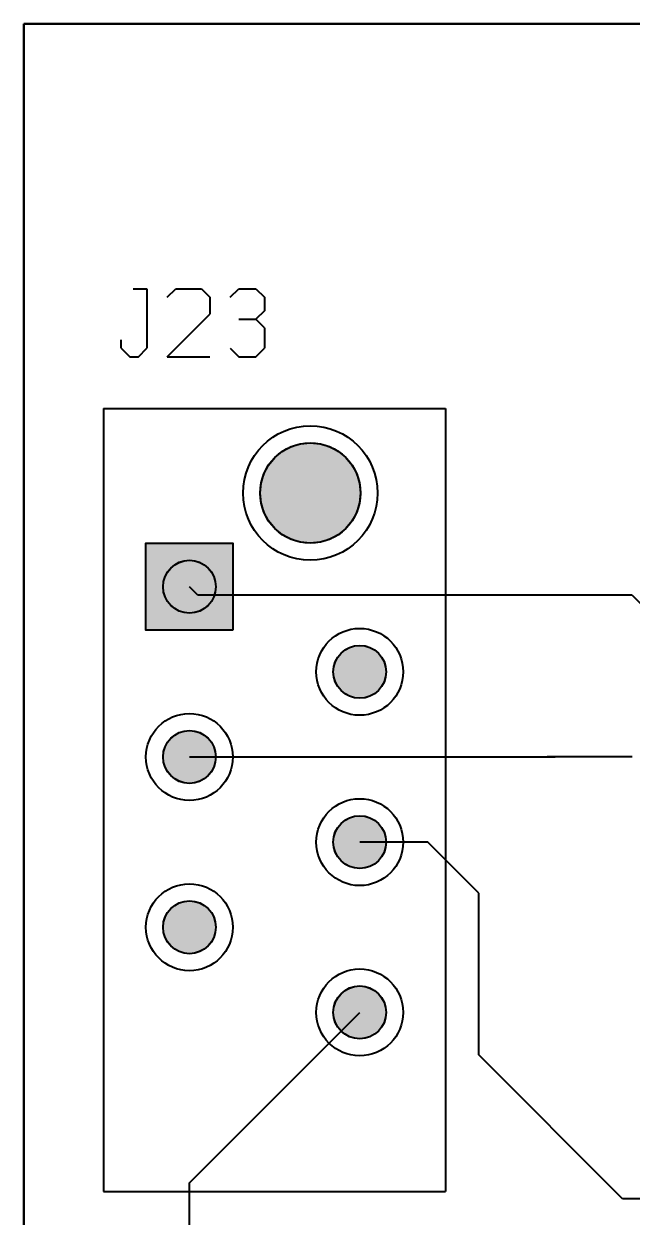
# Model space of a CAD drawing. Header units: millimetres. Extents: x 2 to 69.5, y 2.4 to 50.4.
# Drawn here: x 2.01 to 11.08, y 32.64 to 50.44 of the extents above; entities that cross this region are included whole.
import ezdxf

# ---------------------------------------------------------------- set-up
doc = ezdxf.new("R2010")
doc.units = ezdxf.units.MM
for name, color, linetype in [('bottom_copper', 7, 'Continuous'), ('bottom_silk', 7, 'Continuous'), ('drill_plated', 7, 'Continuous'), ('outline', 7, 'Continuous'), ('top_copper', 7, 'Continuous'), ('top_silk', 7, 'Continuous')]:
    doc.layers.add(name, color=color, linetype=linetype)

msp = doc.modelspace()

# ---------------------------------------------------------------- hatches: boundary and pattern name
at = {"layer": 'bottom_copper', "lineweight": 40}
for points in [[(7.015, 43.298), (6.973, 43.157), (6.903, 43.028), (6.81, 42.914), (6.697, 42.821), (6.567, 42.752), (6.427, 42.709), (6.28, 42.695), (6.134, 42.709), (5.994, 42.752), (5.864, 42.821), (5.751, 42.914), (5.657, 43.028), (5.588, 43.157), (5.545, 43.298), (5.531, 43.444), (5.545, 43.59), (5.588, 43.731), (5.657, 43.86), (5.751, 43.974), (5.864, 44.067), (5.994, 44.136), (6.134, 44.179), (6.28, 44.193), (6.427, 44.179), (6.567, 44.136), (6.697, 44.067), (6.81, 43.974), (6.903, 43.86), (6.973, 43.731), (7.015, 43.59), (7.03, 43.444), (7.015, 43.298)], [(5.125, 41.399), (3.829, 41.399), (3.829, 42.695), (5.125, 42.695), (5.125, 41.399)], [(4.863, 41.97), (4.841, 41.896), (4.804, 41.828), (4.755, 41.769), (4.696, 41.72), (4.628, 41.683), (4.554, 41.661), (4.477, 41.653), (4.4, 41.661), (4.326, 41.683), (4.258, 41.72), (4.199, 41.769), (4.15, 41.828), (4.113, 41.896), (4.091, 41.97), (4.083, 42.047), (4.091, 42.124), (4.113, 42.198), (4.15, 42.266), (4.199, 42.325), (4.258, 42.374), (4.326, 42.411), (4.4, 42.433), (4.477, 42.441), (4.554, 42.433), (4.628, 42.411), (4.696, 42.374), (4.755, 42.325), (4.804, 42.266), (4.841, 42.198), (4.863, 42.124), (4.871, 42.047), (4.863, 41.97)], [(7.403, 40.7), (7.381, 40.626), (7.344, 40.558), (7.295, 40.499), (7.236, 40.45), (7.168, 40.413), (7.094, 40.391), (7.017, 40.383), (6.94, 40.391), (6.866, 40.413), (6.798, 40.45), (6.739, 40.499), (6.69, 40.558), (6.653, 40.626), (6.631, 40.7), (6.623, 40.777), (6.631, 40.854), (6.653, 40.928), (6.69, 40.996), (6.739, 41.055), (6.798, 41.104), (6.866, 41.141), (6.94, 41.163), (7.017, 41.171), (7.094, 41.163), (7.168, 41.141), (7.236, 41.104), (7.295, 41.055), (7.344, 40.996), (7.381, 40.928), (7.403, 40.854), (7.411, 40.777), (7.403, 40.7)], [(4.863, 39.43), (4.841, 39.356), (4.804, 39.288), (4.755, 39.229), (4.696, 39.18), (4.628, 39.143), (4.554, 39.121), (4.477, 39.113), (4.4, 39.121), (4.326, 39.143), (4.258, 39.18), (4.199, 39.229), (4.15, 39.288), (4.113, 39.356), (4.091, 39.43), (4.083, 39.507), (4.091, 39.584), (4.113, 39.658), (4.15, 39.726), (4.199, 39.785), (4.258, 39.834), (4.326, 39.871), (4.4, 39.893), (4.477, 39.901), (4.554, 39.893), (4.628, 39.871), (4.696, 39.834), (4.755, 39.785), (4.804, 39.726), (4.841, 39.658), (4.863, 39.584), (4.871, 39.507), (4.863, 39.43)], [(7.403, 38.16), (7.381, 38.086), (7.344, 38.018), (7.295, 37.959), (7.236, 37.91), (7.168, 37.873), (7.094, 37.851), (7.017, 37.843), (6.94, 37.851), (6.866, 37.873), (6.798, 37.91), (6.739, 37.959), (6.69, 38.018), (6.653, 38.086), (6.631, 38.16), (6.623, 38.237), (6.631, 38.314), (6.653, 38.388), (6.69, 38.456), (6.739, 38.515), (6.798, 38.564), (6.866, 38.601), (6.94, 38.623), (7.017, 38.631), (7.094, 38.623), (7.168, 38.601), (7.236, 38.564), (7.295, 38.515), (7.344, 38.456), (7.381, 38.388), (7.403, 38.314), (7.411, 38.237), (7.403, 38.16)], [(4.863, 36.89), (4.841, 36.816), (4.804, 36.748), (4.755, 36.689), (4.696, 36.64), (4.628, 36.603), (4.554, 36.581), (4.477, 36.573), (4.4, 36.581), (4.326, 36.603), (4.258, 36.64), (4.199, 36.689), (4.15, 36.748), (4.113, 36.816), (4.091, 36.89), (4.083, 36.967), (4.091, 37.044), (4.113, 37.118), (4.15, 37.186), (4.199, 37.245), (4.258, 37.294), (4.326, 37.331), (4.4, 37.353), (4.477, 37.361), (4.554, 37.353), (4.628, 37.331), (4.696, 37.294), (4.755, 37.245), (4.804, 37.186), (4.841, 37.118), (4.863, 37.044), (4.871, 36.967), (4.863, 36.89)], [(7.403, 35.62), (7.381, 35.546), (7.344, 35.478), (7.295, 35.419), (7.236, 35.37), (7.168, 35.333), (7.094, 35.311), (7.017, 35.303), (6.94, 35.311), (6.866, 35.333), (6.798, 35.37), (6.739, 35.419), (6.69, 35.478), (6.653, 35.546), (6.631, 35.62), (6.623, 35.697), (6.631, 35.774), (6.653, 35.848), (6.69, 35.916), (6.739, 35.975), (6.798, 36.024), (6.866, 36.061), (6.94, 36.083), (7.017, 36.091), (7.094, 36.083), (7.168, 36.061), (7.236, 36.024), (7.295, 35.975), (7.344, 35.916), (7.381, 35.848), (7.403, 35.774), (7.411, 35.697), (7.403, 35.62)]]:
    msp.add_hatch(color=7, dxfattribs=at).paths.add_polyline_path(points, flags=0)
at = {"layer": 'drill_plated', "lineweight": 40}
for points in [[(7.015, 43.298), (6.973, 43.157), (6.903, 43.028), (6.81, 42.914), (6.697, 42.821), (6.567, 42.752), (6.427, 42.709), (6.28, 42.695), (6.134, 42.709), (5.994, 42.752), (5.864, 42.821), (5.751, 42.914), (5.657, 43.028), (5.588, 43.157), (5.545, 43.298), (5.531, 43.444), (5.545, 43.59), (5.588, 43.731), (5.657, 43.86), (5.751, 43.974), (5.864, 44.067), (5.994, 44.136), (6.134, 44.179), (6.28, 44.193), (6.427, 44.179), (6.567, 44.136), (6.697, 44.067), (6.81, 43.974), (6.903, 43.86), (6.973, 43.731), (7.015, 43.59), (7.03, 43.444), (7.015, 43.298)], [(4.863, 41.97), (4.841, 41.896), (4.804, 41.828), (4.755, 41.769), (4.696, 41.72), (4.628, 41.683), (4.554, 41.661), (4.477, 41.653), (4.4, 41.661), (4.326, 41.683), (4.258, 41.72), (4.199, 41.769), (4.15, 41.828), (4.113, 41.896), (4.091, 41.97), (4.083, 42.047), (4.091, 42.124), (4.113, 42.198), (4.15, 42.266), (4.199, 42.325), (4.258, 42.374), (4.326, 42.411), (4.4, 42.433), (4.477, 42.441), (4.554, 42.433), (4.628, 42.411), (4.696, 42.374), (4.755, 42.325), (4.804, 42.266), (4.841, 42.198), (4.863, 42.124), (4.871, 42.047), (4.863, 41.97)], [(7.403, 40.7), (7.381, 40.626), (7.344, 40.558), (7.295, 40.499), (7.236, 40.45), (7.168, 40.413), (7.094, 40.391), (7.017, 40.383), (6.94, 40.391), (6.866, 40.413), (6.798, 40.45), (6.739, 40.499), (6.69, 40.558), (6.653, 40.626), (6.631, 40.7), (6.623, 40.777), (6.631, 40.854), (6.653, 40.928), (6.69, 40.996), (6.739, 41.055), (6.798, 41.104), (6.866, 41.141), (6.94, 41.163), (7.017, 41.171), (7.094, 41.163), (7.168, 41.141), (7.236, 41.104), (7.295, 41.055), (7.344, 40.996), (7.381, 40.928), (7.403, 40.854), (7.411, 40.777), (7.403, 40.7)], [(4.863, 39.43), (4.841, 39.356), (4.804, 39.288), (4.755, 39.229), (4.696, 39.18), (4.628, 39.143), (4.554, 39.121), (4.477, 39.113), (4.4, 39.121), (4.326, 39.143), (4.258, 39.18), (4.199, 39.229), (4.15, 39.288), (4.113, 39.356), (4.091, 39.43), (4.083, 39.507), (4.091, 39.584), (4.113, 39.658), (4.15, 39.726), (4.199, 39.785), (4.258, 39.834), (4.326, 39.871), (4.4, 39.893), (4.477, 39.901), (4.554, 39.893), (4.628, 39.871), (4.696, 39.834), (4.755, 39.785), (4.804, 39.726), (4.841, 39.658), (4.863, 39.584), (4.871, 39.507), (4.863, 39.43)], [(7.403, 38.16), (7.381, 38.086), (7.344, 38.018), (7.295, 37.959), (7.236, 37.91), (7.168, 37.873), (7.094, 37.851), (7.017, 37.843), (6.94, 37.851), (6.866, 37.873), (6.798, 37.91), (6.739, 37.959), (6.69, 38.018), (6.653, 38.086), (6.631, 38.16), (6.623, 38.237), (6.631, 38.314), (6.653, 38.388), (6.69, 38.456), (6.739, 38.515), (6.798, 38.564), (6.866, 38.601), (6.94, 38.623), (7.017, 38.631), (7.094, 38.623), (7.168, 38.601), (7.236, 38.564), (7.295, 38.515), (7.344, 38.456), (7.381, 38.388), (7.403, 38.314), (7.411, 38.237), (7.403, 38.16)], [(4.863, 36.89), (4.841, 36.816), (4.804, 36.748), (4.755, 36.689), (4.696, 36.64), (4.628, 36.603), (4.554, 36.581), (4.477, 36.573), (4.4, 36.581), (4.326, 36.603), (4.258, 36.64), (4.199, 36.689), (4.15, 36.748), (4.113, 36.816), (4.091, 36.89), (4.083, 36.967), (4.091, 37.044), (4.113, 37.118), (4.15, 37.186), (4.199, 37.245), (4.258, 37.294), (4.326, 37.331), (4.4, 37.353), (4.477, 37.361), (4.554, 37.353), (4.628, 37.331), (4.696, 37.294), (4.755, 37.245), (4.804, 37.186), (4.841, 37.118), (4.863, 37.044), (4.871, 36.967), (4.863, 36.89)], [(7.403, 35.62), (7.381, 35.546), (7.344, 35.478), (7.295, 35.419), (7.236, 35.37), (7.168, 35.333), (7.094, 35.311), (7.017, 35.303), (6.94, 35.311), (6.866, 35.333), (6.798, 35.37), (6.739, 35.419), (6.69, 35.478), (6.653, 35.546), (6.631, 35.62), (6.623, 35.697), (6.631, 35.774), (6.653, 35.848), (6.69, 35.916), (6.739, 35.975), (6.798, 36.024), (6.866, 36.061), (6.94, 36.083), (7.017, 36.091), (7.094, 36.083), (7.168, 36.061), (7.236, 36.024), (7.295, 35.975), (7.344, 35.916), (7.381, 35.848), (7.403, 35.774), (7.411, 35.697), (7.403, 35.62)]]:
    msp.add_hatch(color=7, dxfattribs=at).paths.add_polyline_path(points, flags=0)
at = {"layer": 'top_copper', "lineweight": 40}
for points in [[(7.015, 43.298), (6.973, 43.157), (6.903, 43.028), (6.81, 42.914), (6.697, 42.821), (6.567, 42.752), (6.427, 42.709), (6.28, 42.695), (6.134, 42.709), (5.994, 42.752), (5.864, 42.821), (5.751, 42.914), (5.657, 43.028), (5.588, 43.157), (5.545, 43.298), (5.531, 43.444), (5.545, 43.59), (5.588, 43.731), (5.657, 43.86), (5.751, 43.974), (5.864, 44.067), (5.994, 44.136), (6.134, 44.179), (6.28, 44.193), (6.427, 44.179), (6.567, 44.136), (6.697, 44.067), (6.81, 43.974), (6.903, 43.86), (6.973, 43.731), (7.015, 43.59), (7.03, 43.444), (7.015, 43.298)], [(5.125, 41.399), (3.829, 41.399), (3.829, 42.695), (5.125, 42.695), (5.125, 41.399)], [(4.863, 41.97), (4.841, 41.896), (4.804, 41.828), (4.755, 41.769), (4.696, 41.72), (4.628, 41.683), (4.554, 41.661), (4.477, 41.653), (4.4, 41.661), (4.326, 41.683), (4.258, 41.72), (4.199, 41.769), (4.15, 41.828), (4.113, 41.896), (4.091, 41.97), (4.083, 42.047), (4.091, 42.124), (4.113, 42.198), (4.15, 42.266), (4.199, 42.325), (4.258, 42.374), (4.326, 42.411), (4.4, 42.433), (4.477, 42.441), (4.554, 42.433), (4.628, 42.411), (4.696, 42.374), (4.755, 42.325), (4.804, 42.266), (4.841, 42.198), (4.863, 42.124), (4.871, 42.047), (4.863, 41.97)], [(7.403, 40.7), (7.381, 40.626), (7.344, 40.558), (7.295, 40.499), (7.236, 40.45), (7.168, 40.413), (7.094, 40.391), (7.017, 40.383), (6.94, 40.391), (6.866, 40.413), (6.798, 40.45), (6.739, 40.499), (6.69, 40.558), (6.653, 40.626), (6.631, 40.7), (6.623, 40.777), (6.631, 40.854), (6.653, 40.928), (6.69, 40.996), (6.739, 41.055), (6.798, 41.104), (6.866, 41.141), (6.94, 41.163), (7.017, 41.171), (7.094, 41.163), (7.168, 41.141), (7.236, 41.104), (7.295, 41.055), (7.344, 40.996), (7.381, 40.928), (7.403, 40.854), (7.411, 40.777), (7.403, 40.7)], [(4.863, 39.43), (4.841, 39.356), (4.804, 39.288), (4.755, 39.229), (4.696, 39.18), (4.628, 39.143), (4.554, 39.121), (4.477, 39.113), (4.4, 39.121), (4.326, 39.143), (4.258, 39.18), (4.199, 39.229), (4.15, 39.288), (4.113, 39.356), (4.091, 39.43), (4.083, 39.507), (4.091, 39.584), (4.113, 39.658), (4.15, 39.726), (4.199, 39.785), (4.258, 39.834), (4.326, 39.871), (4.4, 39.893), (4.477, 39.901), (4.554, 39.893), (4.628, 39.871), (4.696, 39.834), (4.755, 39.785), (4.804, 39.726), (4.841, 39.658), (4.863, 39.584), (4.871, 39.507), (4.863, 39.43)], [(7.403, 38.16), (7.381, 38.086), (7.344, 38.018), (7.295, 37.959), (7.236, 37.91), (7.168, 37.873), (7.094, 37.851), (7.017, 37.843), (6.94, 37.851), (6.866, 37.873), (6.798, 37.91), (6.739, 37.959), (6.69, 38.018), (6.653, 38.086), (6.631, 38.16), (6.623, 38.237), (6.631, 38.314), (6.653, 38.388), (6.69, 38.456), (6.739, 38.515), (6.798, 38.564), (6.866, 38.601), (6.94, 38.623), (7.017, 38.631), (7.094, 38.623), (7.168, 38.601), (7.236, 38.564), (7.295, 38.515), (7.344, 38.456), (7.381, 38.388), (7.403, 38.314), (7.411, 38.237), (7.403, 38.16)], [(4.863, 36.89), (4.841, 36.816), (4.804, 36.748), (4.755, 36.689), (4.696, 36.64), (4.628, 36.603), (4.554, 36.581), (4.477, 36.573), (4.4, 36.581), (4.326, 36.603), (4.258, 36.64), (4.199, 36.689), (4.15, 36.748), (4.113, 36.816), (4.091, 36.89), (4.083, 36.967), (4.091, 37.044), (4.113, 37.118), (4.15, 37.186), (4.199, 37.245), (4.258, 37.294), (4.326, 37.331), (4.4, 37.353), (4.477, 37.361), (4.554, 37.353), (4.628, 37.331), (4.696, 37.294), (4.755, 37.245), (4.804, 37.186), (4.841, 37.118), (4.863, 37.044), (4.871, 36.967), (4.863, 36.89)], [(7.403, 35.62), (7.381, 35.546), (7.344, 35.478), (7.295, 35.419), (7.236, 35.37), (7.168, 35.333), (7.094, 35.311), (7.017, 35.303), (6.94, 35.311), (6.866, 35.333), (6.798, 35.37), (6.739, 35.419), (6.69, 35.478), (6.653, 35.546), (6.631, 35.62), (6.623, 35.697), (6.631, 35.774), (6.653, 35.848), (6.69, 35.916), (6.739, 35.975), (6.798, 36.024), (6.866, 36.061), (6.94, 36.083), (7.017, 36.091), (7.094, 36.083), (7.168, 36.061), (7.236, 36.024), (7.295, 35.975), (7.344, 35.916), (7.381, 35.848), (7.403, 35.774), (7.411, 35.697), (7.403, 35.62)]]:
    msp.add_hatch(color=7, dxfattribs=at).paths.add_polyline_path(points, flags=0)

# ---------------------------------------------------------------- linework, layer by layer
at = {"layer": 'bottom_copper', "color": 7, "lineweight": 40}
for p, q in [((3.829, 42.695), (5.125, 42.695)), ((3.829, 41.399), (3.829, 42.695)), ((5.125, 42.695), (5.125, 41.399)), ((5.125, 41.399), (3.829, 41.399))]:
    msp.add_line(p, q, dxfattribs=at)
for points in [[(7.015, 43.298), (6.973, 43.157), (6.903, 43.028), (6.81, 42.914), (6.697, 42.821), (6.567, 42.752), (6.427, 42.709), (6.28, 42.695), (6.134, 42.709), (5.994, 42.752), (5.864, 42.821), (5.751, 42.914), (5.657, 43.028), (5.588, 43.157), (5.545, 43.298), (5.531, 43.444), (5.545, 43.59), (5.588, 43.731), (5.657, 43.86), (5.751, 43.974), (5.864, 44.067), (5.994, 44.136), (6.134, 44.179), (6.28, 44.193), (6.427, 44.179), (6.567, 44.136), (6.697, 44.067), (6.81, 43.974), (6.903, 43.86), (6.973, 43.731), (7.015, 43.59), (7.03, 43.444), (7.015, 43.298)], [(5.125, 41.399), (3.829, 41.399), (3.829, 42.695), (5.125, 42.695), (5.125, 41.399)], [(4.863, 41.97), (4.841, 41.896), (4.804, 41.828), (4.755, 41.769), (4.696, 41.72), (4.628, 41.683), (4.554, 41.661), (4.477, 41.653), (4.4, 41.661), (4.326, 41.683), (4.258, 41.72), (4.199, 41.769), (4.15, 41.828), (4.113, 41.896), (4.091, 41.97), (4.083, 42.047), (4.091, 42.124), (4.113, 42.198), (4.15, 42.266), (4.199, 42.325), (4.258, 42.374), (4.326, 42.411), (4.4, 42.433), (4.477, 42.441), (4.554, 42.433), (4.628, 42.411), (4.696, 42.374), (4.755, 42.325), (4.804, 42.266), (4.841, 42.198), (4.863, 42.124), (4.871, 42.047), (4.863, 41.97)], [(7.403, 40.7), (7.381, 40.626), (7.344, 40.558), (7.295, 40.499), (7.236, 40.45), (7.168, 40.413), (7.094, 40.391), (7.017, 40.383), (6.94, 40.391), (6.866, 40.413), (6.798, 40.45), (6.739, 40.499), (6.69, 40.558), (6.653, 40.626), (6.631, 40.7), (6.623, 40.777), (6.631, 40.854), (6.653, 40.928), (6.69, 40.996), (6.739, 41.055), (6.798, 41.104), (6.866, 41.141), (6.94, 41.163), (7.017, 41.171), (7.094, 41.163), (7.168, 41.141), (7.236, 41.104), (7.295, 41.055), (7.344, 40.996), (7.381, 40.928), (7.403, 40.854), (7.411, 40.777), (7.403, 40.7)], [(4.863, 39.43), (4.841, 39.356), (4.804, 39.288), (4.755, 39.229), (4.696, 39.18), (4.628, 39.143), (4.554, 39.121), (4.477, 39.113), (4.4, 39.121), (4.326, 39.143), (4.258, 39.18), (4.199, 39.229), (4.15, 39.288), (4.113, 39.356), (4.091, 39.43), (4.083, 39.507), (4.091, 39.584), (4.113, 39.658), (4.15, 39.726), (4.199, 39.785), (4.258, 39.834), (4.326, 39.871), (4.4, 39.893), (4.477, 39.901), (4.554, 39.893), (4.628, 39.871), (4.696, 39.834), (4.755, 39.785), (4.804, 39.726), (4.841, 39.658), (4.863, 39.584), (4.871, 39.507), (4.863, 39.43)], [(7.403, 38.16), (7.381, 38.086), (7.344, 38.018), (7.295, 37.959), (7.236, 37.91), (7.168, 37.873), (7.094, 37.851), (7.017, 37.843), (6.94, 37.851), (6.866, 37.873), (6.798, 37.91), (6.739, 37.959), (6.69, 38.018), (6.653, 38.086), (6.631, 38.16), (6.623, 38.237), (6.631, 38.314), (6.653, 38.388), (6.69, 38.456), (6.739, 38.515), (6.798, 38.564), (6.866, 38.601), (6.94, 38.623), (7.017, 38.631), (7.094, 38.623), (7.168, 38.601), (7.236, 38.564), (7.295, 38.515), (7.344, 38.456), (7.381, 38.388), (7.403, 38.314), (7.411, 38.237), (7.403, 38.16)], [(4.863, 36.89), (4.841, 36.816), (4.804, 36.748), (4.755, 36.689), (4.696, 36.64), (4.628, 36.603), (4.554, 36.581), (4.477, 36.573), (4.4, 36.581), (4.326, 36.603), (4.258, 36.64), (4.199, 36.689), (4.15, 36.748), (4.113, 36.816), (4.091, 36.89), (4.083, 36.967), (4.091, 37.044), (4.113, 37.118), (4.15, 37.186), (4.199, 37.245), (4.258, 37.294), (4.326, 37.331), (4.4, 37.353), (4.477, 37.361), (4.554, 37.353), (4.628, 37.331), (4.696, 37.294), (4.755, 37.245), (4.804, 37.186), (4.841, 37.118), (4.863, 37.044), (4.871, 36.967), (4.863, 36.89)], [(7.403, 35.62), (7.381, 35.546), (7.344, 35.478), (7.295, 35.419), (7.236, 35.37), (7.168, 35.333), (7.094, 35.311), (7.017, 35.303), (6.94, 35.311), (6.866, 35.333), (6.798, 35.37), (6.739, 35.419), (6.69, 35.478), (6.653, 35.546), (6.631, 35.62), (6.623, 35.697), (6.631, 35.774), (6.653, 35.848), (6.69, 35.916), (6.739, 35.975), (6.798, 36.024), (6.866, 36.061), (6.94, 36.083), (7.017, 36.091), (7.094, 36.083), (7.168, 36.061), (7.236, 36.024), (7.295, 35.975), (7.344, 35.916), (7.381, 35.848), (7.403, 35.774), (7.411, 35.697), (7.403, 35.62)]]:
    msp.add_lwpolyline(points, close=True, dxfattribs=at)
for centre, major_axis in [((6.28, 43.444), (1.003, 0)), ((6.28, 43.444), (0.749, 0)), ((4.477, 42.047), (0.394, 0)), ((7.017, 40.777), (0.648, 0)), ((7.017, 40.777), (0.394, 0)), ((4.477, 39.507), (0.648, 0)), ((4.477, 39.507), (0.394, 0)), ((7.017, 38.237), (0.648, 0)), ((7.017, 38.237), (0.394, 0)), ((4.477, 36.967), (0.648, 0)), ((4.477, 36.967), (0.394, 0)), ((7.017, 35.697), (0.648, 0)), ((7.017, 35.697), (0.394, 0))]:
    msp.add_ellipse(centre, major_axis=major_axis, ratio=1, dxfattribs=at)
at = {"layer": 'bottom_silk', "color": 7, "lineweight": 40}
for p, q in [((2.007, 50.442), (2.007, 2.442)), ((69.507, 50.442), (2.007, 50.442))]:
    msp.add_line(p, q, dxfattribs=at)
at = {"layer": 'drill_plated', "color": 7, "lineweight": 40}
for points in [[(7.015, 43.298), (6.973, 43.157), (6.903, 43.028), (6.81, 42.914), (6.697, 42.821), (6.567, 42.752), (6.427, 42.709), (6.28, 42.695), (6.134, 42.709), (5.994, 42.752), (5.864, 42.821), (5.751, 42.914), (5.657, 43.028), (5.588, 43.157), (5.545, 43.298), (5.531, 43.444), (5.545, 43.59), (5.588, 43.731), (5.657, 43.86), (5.751, 43.974), (5.864, 44.067), (5.994, 44.136), (6.134, 44.179), (6.28, 44.193), (6.427, 44.179), (6.567, 44.136), (6.697, 44.067), (6.81, 43.974), (6.903, 43.86), (6.973, 43.731), (7.015, 43.59), (7.03, 43.444), (7.015, 43.298)], [(4.863, 41.97), (4.841, 41.896), (4.804, 41.828), (4.755, 41.769), (4.696, 41.72), (4.628, 41.683), (4.554, 41.661), (4.477, 41.653), (4.4, 41.661), (4.326, 41.683), (4.258, 41.72), (4.199, 41.769), (4.15, 41.828), (4.113, 41.896), (4.091, 41.97), (4.083, 42.047), (4.091, 42.124), (4.113, 42.198), (4.15, 42.266), (4.199, 42.325), (4.258, 42.374), (4.326, 42.411), (4.4, 42.433), (4.477, 42.441), (4.554, 42.433), (4.628, 42.411), (4.696, 42.374), (4.755, 42.325), (4.804, 42.266), (4.841, 42.198), (4.863, 42.124), (4.871, 42.047), (4.863, 41.97)], [(7.403, 40.7), (7.381, 40.626), (7.344, 40.558), (7.295, 40.499), (7.236, 40.45), (7.168, 40.413), (7.094, 40.391), (7.017, 40.383), (6.94, 40.391), (6.866, 40.413), (6.798, 40.45), (6.739, 40.499), (6.69, 40.558), (6.653, 40.626), (6.631, 40.7), (6.623, 40.777), (6.631, 40.854), (6.653, 40.928), (6.69, 40.996), (6.739, 41.055), (6.798, 41.104), (6.866, 41.141), (6.94, 41.163), (7.017, 41.171), (7.094, 41.163), (7.168, 41.141), (7.236, 41.104), (7.295, 41.055), (7.344, 40.996), (7.381, 40.928), (7.403, 40.854), (7.411, 40.777), (7.403, 40.7)], [(4.863, 39.43), (4.841, 39.356), (4.804, 39.288), (4.755, 39.229), (4.696, 39.18), (4.628, 39.143), (4.554, 39.121), (4.477, 39.113), (4.4, 39.121), (4.326, 39.143), (4.258, 39.18), (4.199, 39.229), (4.15, 39.288), (4.113, 39.356), (4.091, 39.43), (4.083, 39.507), (4.091, 39.584), (4.113, 39.658), (4.15, 39.726), (4.199, 39.785), (4.258, 39.834), (4.326, 39.871), (4.4, 39.893), (4.477, 39.901), (4.554, 39.893), (4.628, 39.871), (4.696, 39.834), (4.755, 39.785), (4.804, 39.726), (4.841, 39.658), (4.863, 39.584), (4.871, 39.507), (4.863, 39.43)], [(7.403, 38.16), (7.381, 38.086), (7.344, 38.018), (7.295, 37.959), (7.236, 37.91), (7.168, 37.873), (7.094, 37.851), (7.017, 37.843), (6.94, 37.851), (6.866, 37.873), (6.798, 37.91), (6.739, 37.959), (6.69, 38.018), (6.653, 38.086), (6.631, 38.16), (6.623, 38.237), (6.631, 38.314), (6.653, 38.388), (6.69, 38.456), (6.739, 38.515), (6.798, 38.564), (6.866, 38.601), (6.94, 38.623), (7.017, 38.631), (7.094, 38.623), (7.168, 38.601), (7.236, 38.564), (7.295, 38.515), (7.344, 38.456), (7.381, 38.388), (7.403, 38.314), (7.411, 38.237), (7.403, 38.16)], [(4.863, 36.89), (4.841, 36.816), (4.804, 36.748), (4.755, 36.689), (4.696, 36.64), (4.628, 36.603), (4.554, 36.581), (4.477, 36.573), (4.4, 36.581), (4.326, 36.603), (4.258, 36.64), (4.199, 36.689), (4.15, 36.748), (4.113, 36.816), (4.091, 36.89), (4.083, 36.967), (4.091, 37.044), (4.113, 37.118), (4.15, 37.186), (4.199, 37.245), (4.258, 37.294), (4.326, 37.331), (4.4, 37.353), (4.477, 37.361), (4.554, 37.353), (4.628, 37.331), (4.696, 37.294), (4.755, 37.245), (4.804, 37.186), (4.841, 37.118), (4.863, 37.044), (4.871, 36.967), (4.863, 36.89)], [(7.403, 35.62), (7.381, 35.546), (7.344, 35.478), (7.295, 35.419), (7.236, 35.37), (7.168, 35.333), (7.094, 35.311), (7.017, 35.303), (6.94, 35.311), (6.866, 35.333), (6.798, 35.37), (6.739, 35.419), (6.69, 35.478), (6.653, 35.546), (6.631, 35.62), (6.623, 35.697), (6.631, 35.774), (6.653, 35.848), (6.69, 35.916), (6.739, 35.975), (6.798, 36.024), (6.866, 36.061), (6.94, 36.083), (7.017, 36.091), (7.094, 36.083), (7.168, 36.061), (7.236, 36.024), (7.295, 35.975), (7.344, 35.916), (7.381, 35.848), (7.403, 35.774), (7.411, 35.697), (7.403, 35.62)]]:
    msp.add_lwpolyline(points, close=True, dxfattribs=at)
for centre, major_axis in [((6.28, 43.444), (0.749, 0)), ((4.477, 42.047), (0.394, 0)), ((7.017, 40.777), (0.394, 0)), ((4.477, 39.507), (0.394, 0)), ((7.017, 38.237), (0.394, 0)), ((4.477, 36.967), (0.394, 0)), ((7.017, 35.697), (0.394, 0))]:
    msp.add_ellipse(centre, major_axis=major_axis, ratio=1, dxfattribs=at)
at = {"layer": 'outline', "color": 7, "lineweight": 40}
for p, q in [((69.507, 50.442), (2.007, 50.442)), ((2.007, 50.442), (2.007, 2.442))]:
    msp.add_line(p, q, dxfattribs=at)
at = {"layer": 'top_copper', "color": 7, "lineweight": 40}
for p, q in [((3.829, 42.695), (5.125, 42.695)), ((3.829, 41.399), (3.829, 42.695)), ((5.125, 42.695), (5.125, 41.399)), ((4.604, 41.92), (4.477, 42.047)), ((11.081, 41.92), (4.604, 41.92)), ((11.081, 41.92), (12.097, 40.904)), ((5.125, 41.399), (3.829, 41.399)), ((4.477, 39.507), (9.934, 39.507)), ((11.081, 39.507), (9.811, 39.507)), ((8.033, 38.237), (7.017, 38.237)), ((8.795, 37.475), (8.033, 38.237)), ((8.795, 35.062), (8.795, 37.475)), ((4.477, 33.157), (7.017, 35.697)), ((10.939, 32.918), (8.795, 35.062)), ((4.477, 19.314), (4.477, 33.157)), ((16.644, 32.918), (10.939, 32.918))]:
    msp.add_line(p, q, dxfattribs=at)
for points in [[(7.015, 43.298), (6.973, 43.157), (6.903, 43.028), (6.81, 42.914), (6.697, 42.821), (6.567, 42.752), (6.427, 42.709), (6.28, 42.695), (6.134, 42.709), (5.994, 42.752), (5.864, 42.821), (5.751, 42.914), (5.657, 43.028), (5.588, 43.157), (5.545, 43.298), (5.531, 43.444), (5.545, 43.59), (5.588, 43.731), (5.657, 43.86), (5.751, 43.974), (5.864, 44.067), (5.994, 44.136), (6.134, 44.179), (6.28, 44.193), (6.427, 44.179), (6.567, 44.136), (6.697, 44.067), (6.81, 43.974), (6.903, 43.86), (6.973, 43.731), (7.015, 43.59), (7.03, 43.444), (7.015, 43.298)], [(5.125, 41.399), (3.829, 41.399), (3.829, 42.695), (5.125, 42.695), (5.125, 41.399)], [(4.863, 41.97), (4.841, 41.896), (4.804, 41.828), (4.755, 41.769), (4.696, 41.72), (4.628, 41.683), (4.554, 41.661), (4.477, 41.653), (4.4, 41.661), (4.326, 41.683), (4.258, 41.72), (4.199, 41.769), (4.15, 41.828), (4.113, 41.896), (4.091, 41.97), (4.083, 42.047), (4.091, 42.124), (4.113, 42.198), (4.15, 42.266), (4.199, 42.325), (4.258, 42.374), (4.326, 42.411), (4.4, 42.433), (4.477, 42.441), (4.554, 42.433), (4.628, 42.411), (4.696, 42.374), (4.755, 42.325), (4.804, 42.266), (4.841, 42.198), (4.863, 42.124), (4.871, 42.047), (4.863, 41.97)], [(7.403, 40.7), (7.381, 40.626), (7.344, 40.558), (7.295, 40.499), (7.236, 40.45), (7.168, 40.413), (7.094, 40.391), (7.017, 40.383), (6.94, 40.391), (6.866, 40.413), (6.798, 40.45), (6.739, 40.499), (6.69, 40.558), (6.653, 40.626), (6.631, 40.7), (6.623, 40.777), (6.631, 40.854), (6.653, 40.928), (6.69, 40.996), (6.739, 41.055), (6.798, 41.104), (6.866, 41.141), (6.94, 41.163), (7.017, 41.171), (7.094, 41.163), (7.168, 41.141), (7.236, 41.104), (7.295, 41.055), (7.344, 40.996), (7.381, 40.928), (7.403, 40.854), (7.411, 40.777), (7.403, 40.7)], [(4.863, 39.43), (4.841, 39.356), (4.804, 39.288), (4.755, 39.229), (4.696, 39.18), (4.628, 39.143), (4.554, 39.121), (4.477, 39.113), (4.4, 39.121), (4.326, 39.143), (4.258, 39.18), (4.199, 39.229), (4.15, 39.288), (4.113, 39.356), (4.091, 39.43), (4.083, 39.507), (4.091, 39.584), (4.113, 39.658), (4.15, 39.726), (4.199, 39.785), (4.258, 39.834), (4.326, 39.871), (4.4, 39.893), (4.477, 39.901), (4.554, 39.893), (4.628, 39.871), (4.696, 39.834), (4.755, 39.785), (4.804, 39.726), (4.841, 39.658), (4.863, 39.584), (4.871, 39.507), (4.863, 39.43)], [(7.403, 38.16), (7.381, 38.086), (7.344, 38.018), (7.295, 37.959), (7.236, 37.91), (7.168, 37.873), (7.094, 37.851), (7.017, 37.843), (6.94, 37.851), (6.866, 37.873), (6.798, 37.91), (6.739, 37.959), (6.69, 38.018), (6.653, 38.086), (6.631, 38.16), (6.623, 38.237), (6.631, 38.314), (6.653, 38.388), (6.69, 38.456), (6.739, 38.515), (6.798, 38.564), (6.866, 38.601), (6.94, 38.623), (7.017, 38.631), (7.094, 38.623), (7.168, 38.601), (7.236, 38.564), (7.295, 38.515), (7.344, 38.456), (7.381, 38.388), (7.403, 38.314), (7.411, 38.237), (7.403, 38.16)], [(4.863, 36.89), (4.841, 36.816), (4.804, 36.748), (4.755, 36.689), (4.696, 36.64), (4.628, 36.603), (4.554, 36.581), (4.477, 36.573), (4.4, 36.581), (4.326, 36.603), (4.258, 36.64), (4.199, 36.689), (4.15, 36.748), (4.113, 36.816), (4.091, 36.89), (4.083, 36.967), (4.091, 37.044), (4.113, 37.118), (4.15, 37.186), (4.199, 37.245), (4.258, 37.294), (4.326, 37.331), (4.4, 37.353), (4.477, 37.361), (4.554, 37.353), (4.628, 37.331), (4.696, 37.294), (4.755, 37.245), (4.804, 37.186), (4.841, 37.118), (4.863, 37.044), (4.871, 36.967), (4.863, 36.89)], [(7.403, 35.62), (7.381, 35.546), (7.344, 35.478), (7.295, 35.419), (7.236, 35.37), (7.168, 35.333), (7.094, 35.311), (7.017, 35.303), (6.94, 35.311), (6.866, 35.333), (6.798, 35.37), (6.739, 35.419), (6.69, 35.478), (6.653, 35.546), (6.631, 35.62), (6.623, 35.697), (6.631, 35.774), (6.653, 35.848), (6.69, 35.916), (6.739, 35.975), (6.798, 36.024), (6.866, 36.061), (6.94, 36.083), (7.017, 36.091), (7.094, 36.083), (7.168, 36.061), (7.236, 36.024), (7.295, 35.975), (7.344, 35.916), (7.381, 35.848), (7.403, 35.774), (7.411, 35.697), (7.403, 35.62)]]:
    msp.add_lwpolyline(points, close=True, dxfattribs=at)
for centre, major_axis in [((6.28, 43.444), (1.003, 0)), ((6.28, 43.444), (0.749, 0)), ((4.477, 42.047), (0.394, 0)), ((7.017, 40.777), (0.648, 0)), ((7.017, 40.777), (0.394, 0)), ((4.477, 39.507), (0.648, 0)), ((4.477, 39.507), (0.394, 0)), ((7.017, 38.237), (0.648, 0)), ((7.017, 38.237), (0.394, 0)), ((4.477, 36.967), (0.648, 0)), ((4.477, 36.967), (0.394, 0)), ((7.017, 35.697), (0.648, 0)), ((7.017, 35.697), (0.394, 0))]:
    msp.add_ellipse(centre, major_axis=major_axis, ratio=1, dxfattribs=at)
at = {"layer": 'top_silk', "color": 7, "lineweight": 40}
for p, q in [((2.007, 2.442), (2.007, 50.442)), ((2.007, 50.442), (69.507, 50.442)), ((3.639, 46.492), (3.842, 46.492)), ((3.842, 46.492), (3.842, 45.603)), ((4.147, 46.365), (4.274, 46.492)), ((4.274, 46.492), (4.655, 46.492)), ((4.655, 46.492), (4.782, 46.365)), ((5.087, 46.365), (5.214, 46.492)), ((5.214, 46.492), (5.468, 46.492)), ((5.468, 46.492), (5.595, 46.365)), ((4.782, 46.365), (4.782, 46.111)), ((5.595, 46.365), (5.595, 46.162)), ((4.147, 45.476), (4.782, 46.111)), ((5.595, 46.162), (5.468, 46.035)), ((5.214, 46.035), (5.468, 46.035)), ((5.595, 45.908), (5.468, 46.035)), ((5.595, 45.908), (5.595, 45.603)), ((3.461, 45.603), (3.461, 45.73)), ((3.461, 45.603), (3.588, 45.476)), ((3.715, 45.476), (3.842, 45.603)), ((5.087, 45.603), (5.214, 45.476)), ((5.468, 45.476), (5.595, 45.603)), ((3.588, 45.476), (3.715, 45.476)), ((4.147, 45.476), (4.782, 45.476)), ((5.214, 45.476), (5.468, 45.476)), ((3.197, 44.707), (8.297, 44.707)), ((3.197, 44.707), (3.197, 33.027)), ((8.297, 44.707), (8.297, 33.027)), ((3.197, 33.027), (8.297, 33.027))]:
    msp.add_line(p, q, dxfattribs=at)

doc.saveas('drawing.dxf')
